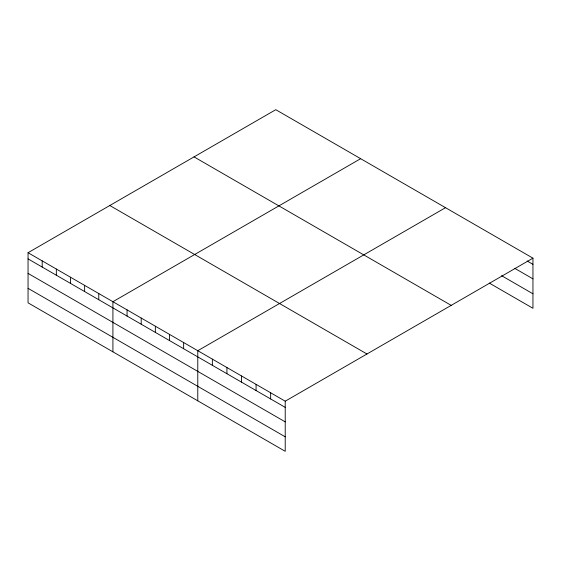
<?xml version="1.0" encoding="UTF-8"?>
<svg xmlns="http://www.w3.org/2000/svg" width="561" height="561" viewBox="0 0 561 561"><rect width="100%" height="100%" fill="white"/><g stroke="black" fill="none" stroke-linecap="round" stroke-linejoin="round"><path stroke-width="0.84" d="M285.219 421.872L285.219 401.192L28.05 252.716L28.05 302.835L285.219 451.31L285.219 421.872L28.05 273.396M28.05 252.716L275.781 109.69L532.95 258.165L532.95 308.284L489.234 283.046M360.646 158.686L112.915 301.713L112.915 351.831M445.511 207.689L197.788 350.709L197.781 400.827M285.219 401.192L532.95 258.165M527.123 260.984L532.95 264.35M514.732 268.333L532.95 278.852M501.618 275.696L532.95 293.789M194.029 156.891L451.198 305.366M109.802 205.515L366.971 353.998M28.05 258.894L285.219 407.377M28.05 288.333L285.219 436.809M270.647 392.777L270.647 398.962M256.075 384.362L256.075 390.547M241.503 375.954L241.503 382.132M226.932 367.539L226.932 373.717M212.36 359.124L212.36 365.309M183.636 342.547L183.636 348.725M169.492 334.377L169.492 340.562M155.348 326.214L155.348 332.393M141.204 318.045L141.204 324.23M127.059 309.882L127.059 316.06M98.771 293.543L98.771 299.728M84.627 285.381L84.627 291.566M70.483 277.211L70.483 283.396M56.338 269.049L56.338 275.234M42.194 260.879L42.194 267.064"/></g></svg>
